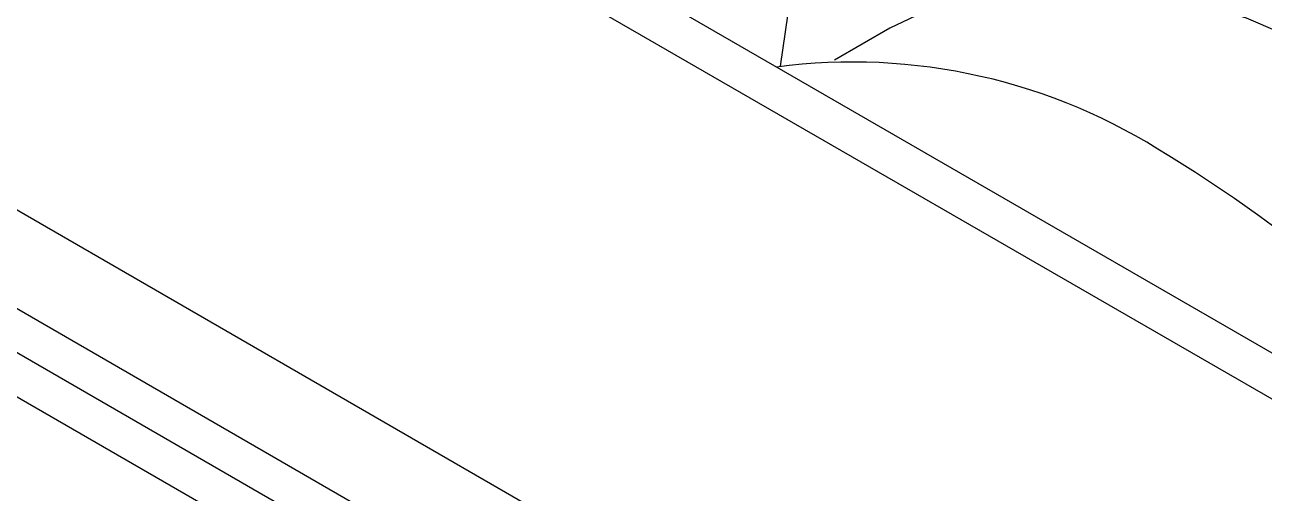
# Model space of a CAD drawing. Extents: x 75 to 2075, y 25 to 1460.
# Drawn here: x 1680 to 1735.1, y 677.5 to 698.3 of the extents above; entities that cross this region are included whole.
import ezdxf

# ---------------------------------------------------------------- set-up
doc = ezdxf.new("R2010")
doc.units = 0
doc.header["$LTSCALE"] = 5
doc.linetypes.add('SLD-KATı', pattern=[0])
doc.layers.get('0').update_dxf_attribs({"linetype": 'CONTINUOUS'})

msp = doc.modelspace()

# ---------------------------------------------------------------- linework, layer by layer
at = {"color": 7, "linetype": 'SLD-KATı'}
for p, q in [((1713.602, 696.45), (1723.302, 763.158)), ((1746.903, 677.088), (1682.704, 714.15)), ((1745.917, 675.616), (1680.936, 713.129)), ((1738.78, 655.913), (1660.998, 700.816)), ((1718.466, 698.139), (1716.009, 696.72)), ((1669.18, 691.724), (1729.507, 656.898)), ((1668.567, 690.125), (1728.894, 655.299)), ((1728.278, 653.674), (1667.951, 688.501))]:
    msp.add_line(p, q, dxfattribs=at)
at = {"color": 7, "linetype": 'SLD-KATı', "flags": 128}
msp.add_lwpolyline([(1748.081, 689.833), (1746.617, 691.122), (1743.573, 693.52), (1740.488, 695.576), (1737.395, 697.27), (1734.326, 698.583), (1731.315, 699.5), (1728.393, 700.014), (1725.59, 700.117), (1722.938, 699.809), (1720.463, 699.093), (1718.466, 698.139)], dxfattribs=at)
at = {"color": 7, "linetype": 'SLD-KATı'}
for centre, radius, start, end in [((1716.805, 670.846), 25.793, 56.9404, 97.5353), ((1700.336, 642.162), 58.846, 37.10968, 58.73676)]:
    msp.add_arc(centre, radius, start, end, dxfattribs=at)

doc.saveas('drawing.dxf')
